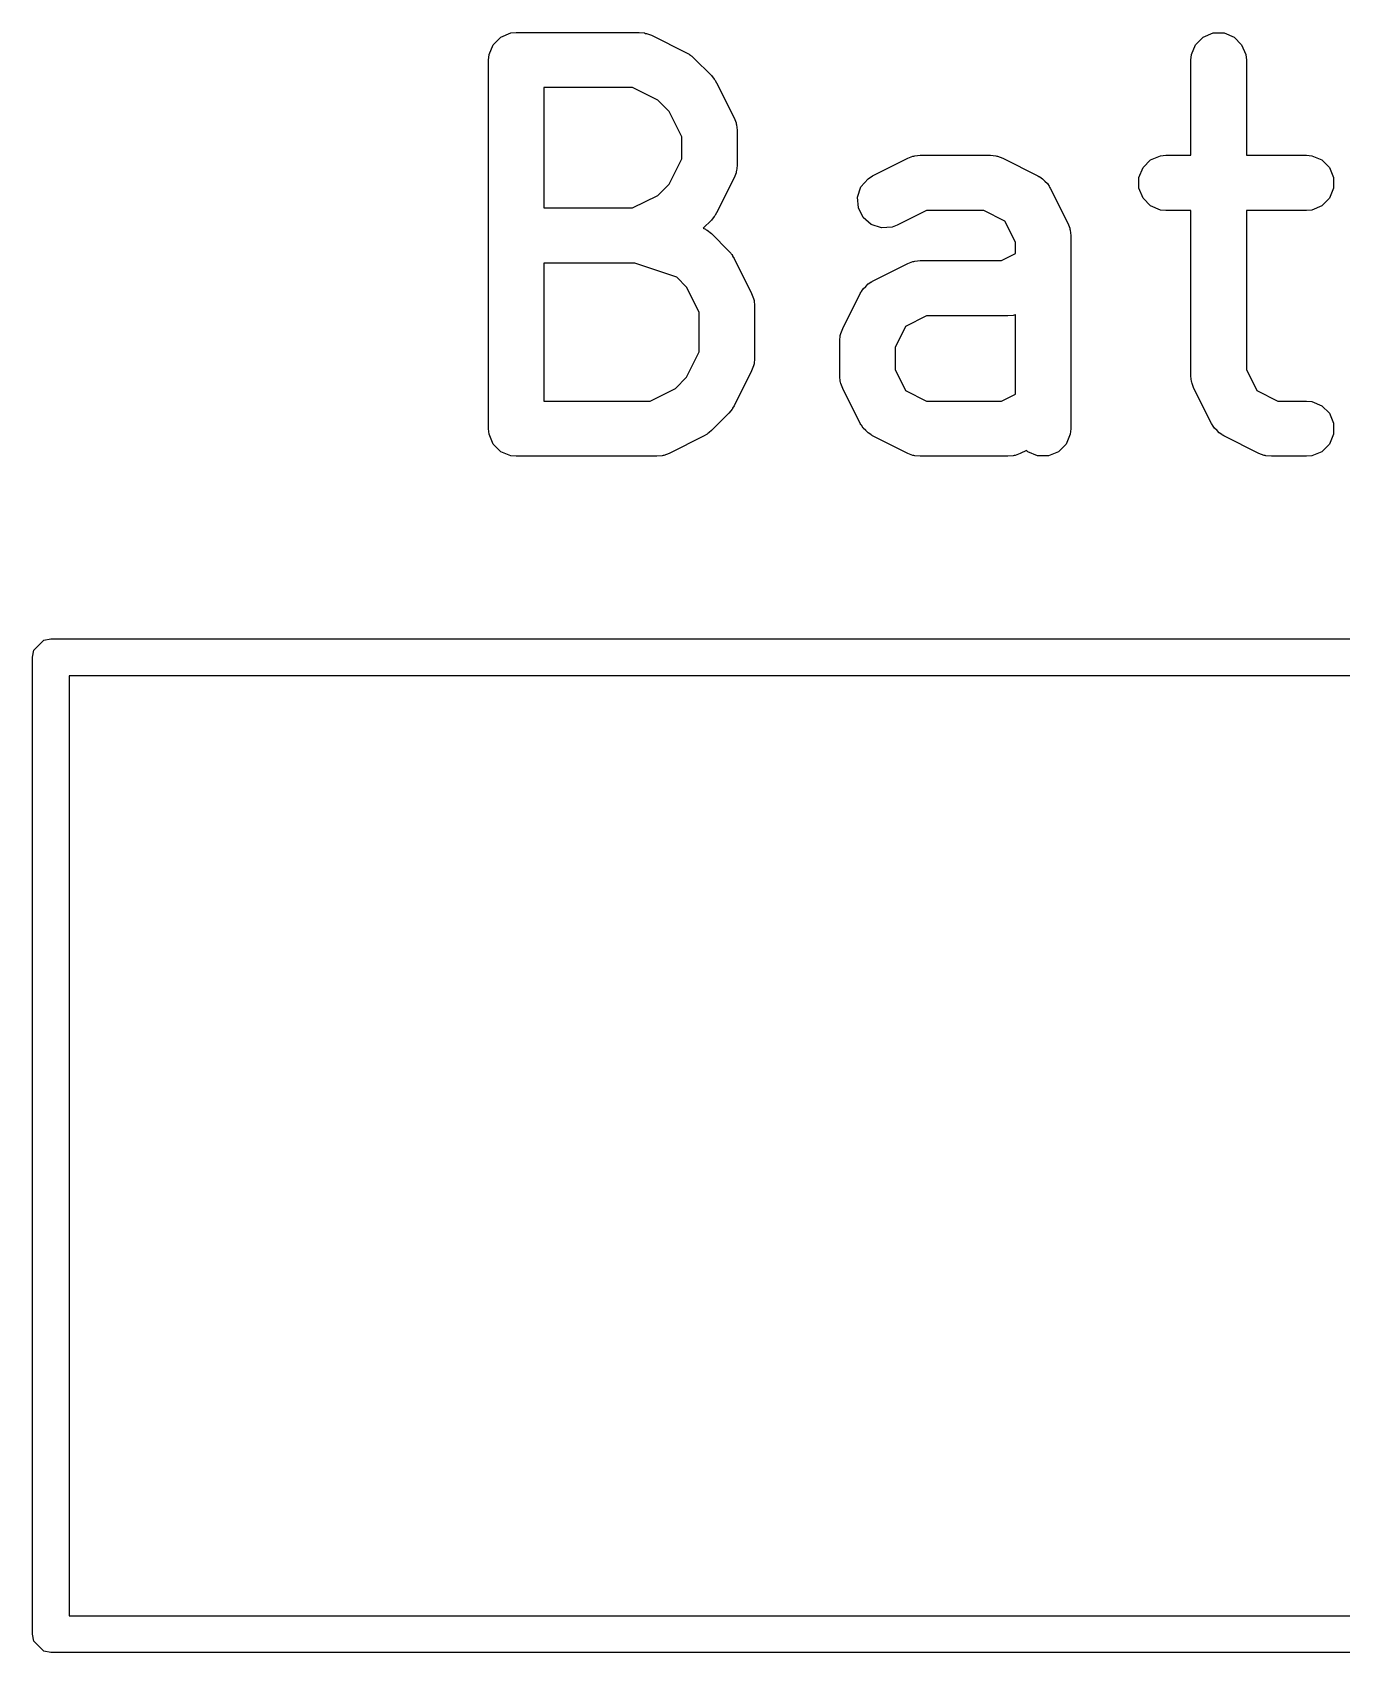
# Model space of a CAD drawing. Extents: x 1.56 to 6.49, y -4.6 to -1.37.
# Drawn here: x 4.9941 to 5.1339, y -2.4321 to -2.259 of the extents above; entities that cross this region are included whole.
import ezdxf

# ---------------------------------------------------------------- set-up
doc = ezdxf.new("R2010")
doc.units = 0
doc.header["$MEASUREMENT"] = 0
doc.layers.add('BLACK', color=7, linetype='CONTINUOUS')

msp = doc.modelspace()

# ---------------------------------------------------------------- linework, layer by layer
at = {"layer": 'BLACK', "linetype": 'CONTINUOUS'}
for p, q in [((5.04329, -2.26036), (5.0441, -2.25955)), ((5.0441, -2.25955), (5.04517, -2.2591)), ((5.04517, -2.2591), (5.04574, -2.25905)), ((5.04574, -2.25905), (5.05887, -2.25905)), ((5.05887, -2.25905), (5.05944, -2.2591)), ((5.05944, -2.2591), (5.05954, -2.25915)), ((5.05954, -2.25915), (5.05965, -2.25915)), ((5.05965, -2.25915), (5.06019, -2.25936)), ((5.06019, -2.25936), (5.06394, -2.26123)), ((5.11828, -2.26036), (5.11909, -2.25955)), ((5.11909, -2.25955), (5.12016, -2.2591)), ((5.12016, -2.2591), (5.12131, -2.2591)), ((5.12131, -2.2591), (5.12238, -2.25955)), ((5.12238, -2.25955), (5.12319, -2.26036)), ((5.04279, -2.262), (5.04285, -2.26142)), ((5.04285, -2.26142), (5.04329, -2.26036)), ((5.06394, -2.26123), (5.06419, -2.26139)), ((5.06419, -2.26139), (5.06426, -2.26142)), ((5.06426, -2.26142), (5.06434, -2.26149)), ((5.06434, -2.26149), (5.06443, -2.26154)), ((5.06443, -2.26154), (5.06448, -2.2616)), ((5.06448, -2.2616), (5.06471, -2.26179)), ((5.11778, -2.262), (5.11784, -2.26142)), ((5.11784, -2.26142), (5.11828, -2.26036)), ((5.12319, -2.26036), (5.12363, -2.26142)), ((5.12363, -2.26142), (5.12369, -2.262)), ((5.04279, -2.30137), (5.04279, -2.262)), ((5.06471, -2.26179), (5.06658, -2.26366)), ((5.11778, -2.27217), (5.11778, -2.262)), ((5.12369, -2.262), (5.12369, -2.27217)), ((5.05817, -2.26495), (5.0487, -2.26495)), ((5.0487, -2.26495), (5.0487, -2.2778)), ((5.06087, -2.2663), (5.05817, -2.26495)), ((5.06658, -2.26366), (5.06677, -2.26389)), ((5.06677, -2.26389), (5.06682, -2.26394)), ((5.06682, -2.26394), (5.06688, -2.26403)), ((5.06688, -2.26403), (5.06695, -2.26411)), ((5.06695, -2.26411), (5.06698, -2.26418)), ((5.06698, -2.26418), (5.06713, -2.26443)), ((5.06713, -2.26443), (5.06901, -2.26818)), ((5.06207, -2.2675), (5.06087, -2.2663)), ((5.06341, -2.2702), (5.06207, -2.2675)), ((5.06901, -2.26818), (5.06921, -2.26872)), ((5.06341, -2.27255), (5.06341, -2.2702)), ((5.06921, -2.26872), (5.06922, -2.26883)), ((5.06922, -2.26883), (5.06926, -2.26892)), ((5.06926, -2.26892), (5.06932, -2.2695)), ((5.06932, -2.2695), (5.06932, -2.27325)), ((5.06207, -2.27525), (5.06341, -2.27255)), ((5.06932, -2.27325), (5.06926, -2.27383)), ((5.08379, -2.27436), (5.08754, -2.27248)), ((5.08754, -2.27248), (5.08808, -2.27228)), ((5.08808, -2.27228), (5.08819, -2.27227)), ((5.08819, -2.27227), (5.08829, -2.27223)), ((5.08829, -2.27223), (5.08886, -2.27217)), ((5.08886, -2.27217), (5.09636, -2.27217)), ((5.09636, -2.27217), (5.09694, -2.27223)), ((5.09694, -2.27223), (5.09704, -2.27227)), ((5.09704, -2.27227), (5.09714, -2.27228)), ((5.09714, -2.27228), (5.09768, -2.27248)), ((5.09768, -2.27248), (5.10143, -2.27436)), ((5.11221, -2.27455), (5.11266, -2.27348)), ((5.11266, -2.27348), (5.11347, -2.27267)), ((5.11347, -2.27267), (5.11453, -2.27223)), ((5.11453, -2.27223), (5.11511, -2.27217)), ((5.11511, -2.27217), (5.11778, -2.27217)), ((5.12369, -2.27217), (5.13011, -2.27217)), ((5.13011, -2.27217), (5.13068, -2.27223)), ((5.13068, -2.27223), (5.13175, -2.27267)), ((5.13175, -2.27267), (5.13256, -2.27348)), ((5.13256, -2.27348), (5.133, -2.27455)), ((5.06087, -2.27645), (5.06207, -2.27525)), ((5.06901, -2.27457), (5.06713, -2.27832)), ((5.06921, -2.27403), (5.06901, -2.27457)), ((5.06922, -2.27392), (5.06921, -2.27403)), ((5.06926, -2.27383), (5.06922, -2.27392)), ((5.08255, -2.27554), (5.0833, -2.27467)), ((5.0833, -2.27467), (5.08379, -2.27436)), ((5.10143, -2.27436), (5.10153, -2.27442)), ((5.10153, -2.27442), (5.10157, -2.27443)), ((5.10157, -2.27443), (5.10163, -2.27448)), ((5.10163, -2.27448), (5.10192, -2.27467)), ((5.10192, -2.27467), (5.10217, -2.27495)), ((5.10217, -2.27495), (5.10245, -2.27519)), ((5.10245, -2.27519), (5.10263, -2.27548)), ((5.11221, -2.2757), (5.11221, -2.27455)), ((5.133, -2.27455), (5.133, -2.2757)), ((5.05817, -2.2778), (5.06087, -2.27645)), ((5.08218, -2.27663), (5.08255, -2.27554)), ((5.08227, -2.27778), (5.08218, -2.27663)), ((5.10263, -2.27548), (5.10268, -2.27554)), ((5.10268, -2.27554), (5.10269, -2.27558)), ((5.10269, -2.27558), (5.10275, -2.27568)), ((5.10275, -2.27568), (5.10463, -2.27943)), ((5.11266, -2.27676), (5.11221, -2.2757)), ((5.11347, -2.27758), (5.11266, -2.27676)), ((5.13256, -2.27676), (5.13175, -2.27758)), ((5.133, -2.2757), (5.13256, -2.27676)), ((5.0487, -2.2778), (5.05817, -2.2778)), ((5.06677, -2.27886), (5.06658, -2.27909)), ((5.06682, -2.27881), (5.06677, -2.27886)), ((5.06688, -2.27872), (5.06682, -2.27881)), ((5.06695, -2.27864), (5.06688, -2.27872)), ((5.06698, -2.27857), (5.06695, -2.27864)), ((5.06713, -2.27832), (5.06698, -2.27857)), ((5.08278, -2.27881), (5.08227, -2.27778)), ((5.08365, -2.27956), (5.08278, -2.27881)), ((5.08956, -2.27808), (5.08643, -2.27964)), ((5.09567, -2.27808), (5.08956, -2.27808)), ((5.09791, -2.2792), (5.09567, -2.27808)), ((5.11453, -2.27802), (5.11347, -2.27758)), ((5.11511, -2.27808), (5.11453, -2.27802)), ((5.11778, -2.27808), (5.11511, -2.27808)), ((5.11778, -2.29575), (5.11778, -2.27808)), ((5.13011, -2.27808), (5.12369, -2.27808)), ((5.12369, -2.27808), (5.12369, -2.29505)), ((5.13068, -2.27802), (5.13011, -2.27808)), ((5.13175, -2.27758), (5.13068, -2.27802)), ((5.06658, -2.27909), (5.06572, -2.27995)), ((5.06572, -2.27995), (5.06595, -2.28006)), ((5.06595, -2.28006), (5.06603, -2.28013)), ((5.06603, -2.28013), (5.06613, -2.28017)), ((5.06613, -2.28017), (5.06658, -2.28054)), ((5.06658, -2.28054), (5.06845, -2.28241)), ((5.08474, -2.27993), (5.08365, -2.27956)), ((5.08589, -2.27985), (5.08474, -2.27993)), ((5.08643, -2.27964), (5.08589, -2.27985)), ((5.09903, -2.28145), (5.09791, -2.2792)), ((5.10463, -2.27943), (5.10484, -2.27997)), ((5.10484, -2.27997), (5.10484, -2.28007)), ((5.10484, -2.28007), (5.10488, -2.28017)), ((5.10488, -2.28017), (5.10494, -2.28075)), ((5.09903, -2.28267), (5.09903, -2.28145)), ((5.10494, -2.28075), (5.10494, -2.30137)), ((5.05839, -2.2837), (5.0487, -2.2837)), ((5.0487, -2.2837), (5.0487, -2.29842)), ((5.0629, -2.2852), (5.05839, -2.2837)), ((5.06845, -2.28241), (5.06864, -2.28264)), ((5.06864, -2.28264), (5.0687, -2.28269)), ((5.0687, -2.28269), (5.06876, -2.28278)), ((5.06876, -2.28278), (5.06882, -2.28286)), ((5.06882, -2.28286), (5.06885, -2.28293)), ((5.06885, -2.28293), (5.06901, -2.28318)), ((5.06901, -2.28318), (5.07088, -2.28693)), ((5.08379, -2.28561), (5.08754, -2.28373)), ((5.08754, -2.28373), (5.08808, -2.28352)), ((5.08808, -2.28352), (5.08819, -2.28352)), ((5.08819, -2.28352), (5.08829, -2.28348)), ((5.08829, -2.28348), (5.08886, -2.28342)), ((5.08886, -2.28342), (5.09754, -2.28342)), ((5.09754, -2.28342), (5.09903, -2.28267)), ((5.06394, -2.28625), (5.0629, -2.2852)), ((5.0833, -2.28591), (5.0836, -2.28573)), ((5.0836, -2.28573), (5.08365, -2.28568)), ((5.08365, -2.28568), (5.0837, -2.28567)), ((5.0837, -2.28567), (5.08379, -2.28561)), ((5.06529, -2.28894), (5.06394, -2.28625)), ((5.07088, -2.28693), (5.07109, -2.28747)), ((5.07109, -2.28747), (5.0711, -2.28757)), ((5.0806, -2.29068), (5.08247, -2.28693)), ((5.08247, -2.28693), (5.08253, -2.28683)), ((5.08253, -2.28683), (5.08255, -2.28679)), ((5.08255, -2.28679), (5.0826, -2.28673)), ((5.0826, -2.28673), (5.08278, -2.28644)), ((5.08278, -2.28644), (5.08306, -2.28619)), ((5.08306, -2.28619), (5.0833, -2.28591)), ((5.06529, -2.29317), (5.06529, -2.28894)), ((5.0711, -2.28757), (5.07114, -2.28767)), ((5.07114, -2.28767), (5.07119, -2.28825)), ((5.07119, -2.28825), (5.07119, -2.29387)), ((5.09881, -2.28927), (5.09824, -2.28933)), ((5.09891, -2.28923), (5.09881, -2.28927)), ((5.09902, -2.28922), (5.09891, -2.28923)), ((5.09903, -2.28921), (5.09902, -2.28922)), ((5.09903, -2.29767), (5.09903, -2.28921)), ((5.08039, -2.29122), (5.0806, -2.29068)), ((5.08732, -2.29045), (5.08619, -2.29269)), ((5.08956, -2.28933), (5.08732, -2.29045)), ((5.09824, -2.28933), (5.08956, -2.28933)), ((5.08029, -2.292), (5.08034, -2.29142)), ((5.08029, -2.29575), (5.08029, -2.292)), ((5.08034, -2.29142), (5.08038, -2.29132)), ((5.08038, -2.29132), (5.08039, -2.29122)), ((5.08619, -2.29269), (5.08619, -2.29505)), ((5.06394, -2.29587), (5.06529, -2.29317)), ((5.07114, -2.29445), (5.0711, -2.29455)), ((5.07119, -2.29387), (5.07114, -2.29445)), ((5.06274, -2.29707), (5.06394, -2.29587)), ((5.07088, -2.29519), (5.06901, -2.29894)), ((5.07109, -2.29465), (5.07088, -2.29519)), ((5.0711, -2.29455), (5.07109, -2.29465)), ((5.08034, -2.29632), (5.08029, -2.29575)), ((5.08619, -2.29505), (5.08732, -2.2973)), ((5.11784, -2.29632), (5.11778, -2.29575)), ((5.12369, -2.29505), (5.12481, -2.2973)), ((5.06005, -2.29842), (5.06274, -2.29707)), ((5.08038, -2.29642), (5.08034, -2.29632)), ((5.08039, -2.29653), (5.08038, -2.29642)), ((5.0806, -2.29707), (5.08039, -2.29653)), ((5.08247, -2.30082), (5.0806, -2.29707)), ((5.08732, -2.2973), (5.08956, -2.29842)), ((5.09754, -2.29842), (5.09903, -2.29767)), ((5.11788, -2.29642), (5.11784, -2.29632)), ((5.11789, -2.29653), (5.11788, -2.29642)), ((5.11809, -2.29707), (5.11789, -2.29653)), ((5.11997, -2.30082), (5.11809, -2.29707)), ((5.12481, -2.2973), (5.12706, -2.29842)), ((5.0487, -2.29842), (5.06005, -2.29842)), ((5.06864, -2.29948), (5.06845, -2.29971)), ((5.0687, -2.29943), (5.06864, -2.29948)), ((5.06876, -2.29934), (5.0687, -2.29943)), ((5.06882, -2.29926), (5.06876, -2.29934)), ((5.06885, -2.29919), (5.06882, -2.29926)), ((5.06901, -2.29894), (5.06885, -2.29919)), ((5.08956, -2.29842), (5.09754, -2.29842)), ((5.12706, -2.29842), (5.13011, -2.29842)), ((5.13011, -2.29842), (5.13068, -2.29847)), ((5.13068, -2.29847), (5.13175, -2.29892)), ((5.13175, -2.29892), (5.13256, -2.29973)), ((5.04285, -2.30195), (5.04279, -2.30137)), ((5.06845, -2.29971), (5.06658, -2.30158)), ((5.08253, -2.30091), (5.08247, -2.30082)), ((5.08255, -2.30096), (5.08253, -2.30091)), ((5.0826, -2.30101), (5.08255, -2.30096)), ((5.08278, -2.30131), (5.0826, -2.30101)), ((5.08306, -2.30155), (5.08278, -2.30131)), ((5.10494, -2.30137), (5.10488, -2.30195)), ((5.12003, -2.30091), (5.11997, -2.30082)), ((5.12004, -2.30096), (5.12003, -2.30091)), ((5.12009, -2.30101), (5.12004, -2.30096)), ((5.12028, -2.30131), (5.12009, -2.30101)), ((5.12056, -2.30155), (5.12028, -2.30131)), ((5.13256, -2.29973), (5.133, -2.30079)), ((5.133, -2.30079), (5.133, -2.30195)), ((5.04329, -2.30301), (5.04285, -2.30195)), ((5.0441, -2.30383), (5.04329, -2.30301)), ((5.06581, -2.30214), (5.06206, -2.30401)), ((5.06606, -2.30198), (5.06581, -2.30214)), ((5.06613, -2.30195), (5.06606, -2.30198)), ((5.06621, -2.30188), (5.06613, -2.30195)), ((5.0663, -2.30183), (5.06621, -2.30188)), ((5.06635, -2.30177), (5.0663, -2.30183)), ((5.06658, -2.30158), (5.06635, -2.30177)), ((5.0833, -2.30183), (5.08306, -2.30155)), ((5.0836, -2.30201), (5.0833, -2.30183)), ((5.08365, -2.30206), (5.0836, -2.30201)), ((5.0837, -2.30208), (5.08365, -2.30206)), ((5.08379, -2.30214), (5.0837, -2.30208)), ((5.08754, -2.30401), (5.08379, -2.30214)), ((5.10444, -2.30301), (5.10363, -2.30383)), ((5.10488, -2.30195), (5.10444, -2.30301)), ((5.1208, -2.30183), (5.12056, -2.30155)), ((5.12109, -2.30201), (5.1208, -2.30183)), ((5.12115, -2.30206), (5.12109, -2.30201)), ((5.12119, -2.30208), (5.12115, -2.30206)), ((5.12129, -2.30214), (5.12119, -2.30208)), ((5.12504, -2.30401), (5.12129, -2.30214)), ((5.13256, -2.30301), (5.13175, -2.30383)), ((5.133, -2.30195), (5.13256, -2.30301)), ((5.04517, -2.30427), (5.0441, -2.30383)), ((5.04574, -2.30432), (5.04517, -2.30427)), ((5.06074, -2.30432), (5.04574, -2.30432)), ((5.06132, -2.30427), (5.06074, -2.30432)), ((5.06142, -2.30423), (5.06132, -2.30427)), ((5.06152, -2.30422), (5.06142, -2.30423)), ((5.06206, -2.30401), (5.06152, -2.30422)), ((5.08808, -2.30422), (5.08754, -2.30401)), ((5.08819, -2.30423), (5.08808, -2.30422)), ((5.08829, -2.30427), (5.08819, -2.30423)), ((5.08886, -2.30432), (5.08829, -2.30427)), ((5.09824, -2.30432), (5.08886, -2.30432)), ((5.09881, -2.30427), (5.09824, -2.30432)), ((5.09891, -2.30423), (5.09881, -2.30427)), ((5.09902, -2.30422), (5.09891, -2.30423)), ((5.09956, -2.30401), (5.09902, -2.30422)), ((5.10021, -2.30369), (5.09956, -2.30401)), ((5.10035, -2.30383), (5.10021, -2.30369)), ((5.10141, -2.30427), (5.10035, -2.30383)), ((5.10256, -2.30427), (5.10141, -2.30427)), ((5.10363, -2.30383), (5.10256, -2.30427)), ((5.12558, -2.30422), (5.12504, -2.30401)), ((5.12569, -2.30423), (5.12558, -2.30422)), ((5.12578, -2.30427), (5.12569, -2.30423)), ((5.12636, -2.30432), (5.12578, -2.30427)), ((5.13011, -2.30432), (5.12636, -2.30432)), ((5.13068, -2.30427), (5.13011, -2.30432)), ((5.13175, -2.30383), (5.13068, -2.30427)), ((4.99531, -2.32397), (4.99606, -2.32382)), ((4.99606, -2.32382), (5.49213, -2.32382)), ((4.99409, -2.32579), (4.99424, -2.32503)), ((4.99424, -2.32503), (4.99531, -2.32397)), ((4.99409, -2.43012), (4.99409, -2.32579)), ((4.99803, -2.32776), (4.99803, -2.42815)), ((5.49016, -2.32776), (4.99803, -2.32776)), ((4.99803, -2.42815), (5.49016, -2.42815)), ((4.99424, -2.43087), (4.99409, -2.43012)), ((4.99531, -2.43194), (4.99424, -2.43087)), ((4.99606, -2.43209), (4.99531, -2.43194)), ((5.49213, -2.43209), (4.99606, -2.43209))]:
    msp.add_line(p, q, dxfattribs=at)

doc.saveas('drawing.dxf')
